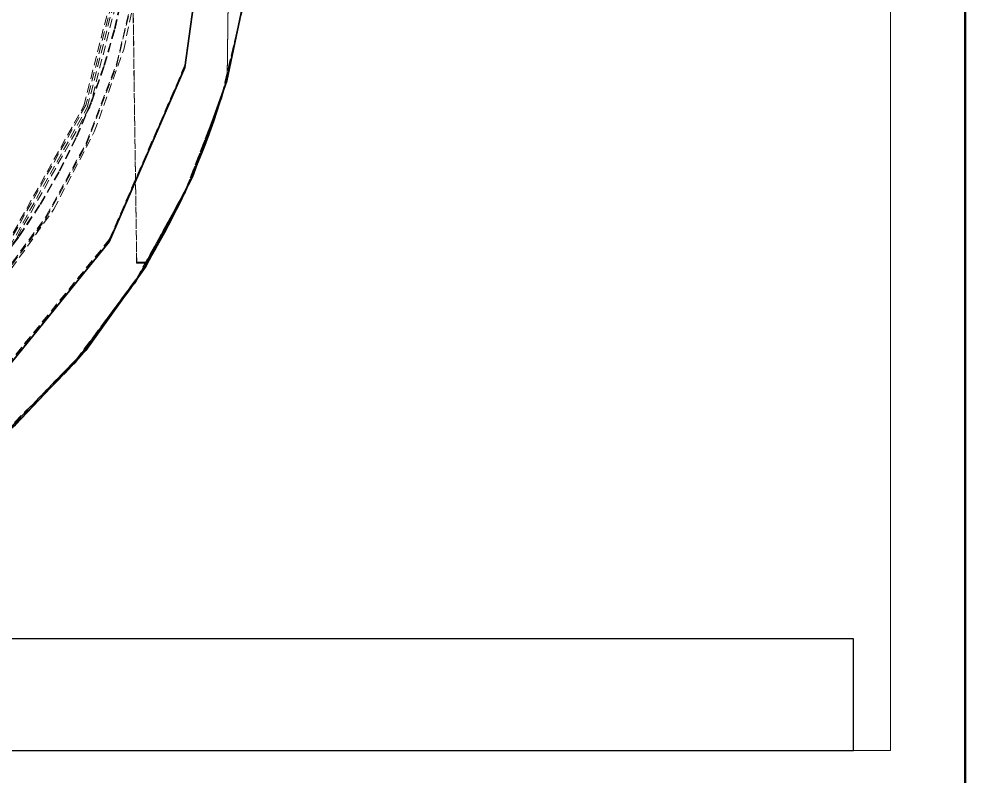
# Model space of a CAD drawing. Header units: millimetres. Extents: x 10 to 410, y 10 to 287.
# Drawn here: x 359.2 to 410, y 61.6 to 102.3 of the extents above; entities that cross this region are included whole.
import ezdxf

# ---------------------------------------------------------------- set-up
doc = ezdxf.new("R2010")
doc.units = ezdxf.units.MM
doc.linetypes.add('DASHED', pattern=[0.75, 0.5, -0.25])
for name, color, linetype, lineweight in [('BORDER', 7, 'CONTINUOUS', 50), ('HIDDEN', 8, 'DASHED', 18), ('NOTES', 7, 'CONTINUOUS', 18), ('TITLE_BLOCK', 7, 'CONTINUOUS', 25), ('VISIBLE', 7, 'CONTINUOUS', 35)]:
    doc.layers.add(name, color=color, linetype=linetype, lineweight=lineweight)

msp = doc.modelspace()

# ---------------------------------------------------------------- linework, layer by layer
at = {"layer": 'BORDER'}
msp.add_lwpolyline([(10, 10), (410, 10), (410, 287), (10, 287)], close=True, dxfattribs=at)
at = {"layer": 'HIDDEN'}
for points in [[(369.476, 109.804), (368.086, 119.915), (364.02, 129.276), (357.579, 137.194), (349.241, 143.079), (339.624, 146.497), (329.441, 147.194), (319.448, 145.117), (310.386, 140.422), (302.927, 133.455), (297.624, 124.735), (294.87, 114.907), (294.87, 104.701), (297.624, 94.873), (302.927, 86.152), (310.386, 79.186), (319.448, 74.49), (329.441, 72.414), (339.624, 73.11), (349.241, 76.528), (357.579, 82.414), (364.02, 90.331), (368.086, 99.692), (369.476, 109.804)], [(369.479, 109.912), (368.089, 120.023), (364.023, 129.384), (357.582, 137.301), (349.244, 143.187), (339.626, 146.605), (329.444, 147.302), (319.451, 145.225), (310.389, 140.529), (302.93, 133.563), (297.627, 124.843), (294.873, 115.015), (294.873, 104.808), (297.627, 94.981), (302.93, 86.26), (310.389, 79.294), (319.451, 74.598), (329.444, 72.522), (339.626, 73.218), (349.244, 76.636), (357.582, 82.522), (364.023, 90.439), (368.089, 99.8), (369.479, 109.912)], [(369.479, 109.907), (368.089, 120.018), (364.023, 129.38), (357.582, 137.297), (349.243, 143.183), (339.626, 146.6), (329.444, 147.297), (319.451, 145.22), (310.389, 140.525), (302.93, 133.558), (297.627, 124.838), (294.873, 115.01), (294.873, 104.804), (297.627, 94.976), (302.93, 86.255), (310.389, 79.289), (319.451, 74.593), (329.444, 72.517), (339.626, 73.213), (349.243, 76.631), (357.582, 82.517), (364.023, 90.434), (368.089, 99.796), (369.479, 109.907)], [(326.985, 76.94), (318.677, 79.339), (311.265, 83.793), (305.247, 90.003), (301.029, 97.551), (298.893, 105.931), (298.984, 114.577), (301.295, 122.91), (305.671, 130.368), (311.817, 136.451), (319.321, 140.748), (327.678, 142.971), (336.325, 142.971), (344.681, 140.748), (352.185, 136.451), (358.332, 130.368), (362.708, 122.91), (365.019, 114.577), (365.109, 105.931), (362.974, 97.551), (358.755, 90.003), (352.738, 83.793), (345.326, 79.339), (337.018, 76.94)], [(337.016, 77.001), (345.283, 79.393), (352.658, 83.831), (358.645, 90.015), (362.84, 97.53), (364.962, 105.872), (364.869, 114.478), (362.566, 122.771), (358.209, 130.194), (352.09, 136.247), (344.62, 140.524), (336.303, 142.736), (327.696, 142.736), (319.378, 140.524), (311.908, 136.247), (305.789, 130.194), (301.432, 122.771), (299.129, 114.478), (299.036, 105.872), (301.158, 97.53), (305.353, 90.015), (311.34, 83.831), (318.715, 79.393), (326.982, 77.001)], [(326.985, 77.175), (318.741, 79.565), (311.388, 83.992), (305.421, 90.161), (301.239, 97.657), (299.125, 105.975), (299.22, 114.557), (301.518, 122.827), (305.864, 130.228), (311.966, 136.264), (319.415, 140.528), (327.71, 142.734), (336.293, 142.734), (344.587, 140.528), (352.036, 136.264), (358.139, 130.228), (362.485, 122.827), (364.782, 114.557), (364.877, 105.975), (362.763, 97.657), (358.582, 90.161), (352.614, 83.992), (345.262, 79.565), (337.018, 77.175)], [(337.015, 77.196), (345.227, 79.58), (352.55, 83.995), (358.492, 90.143), (362.655, 97.612), (364.759, 105.9), (364.662, 114.45), (362.371, 122.688), (358.039, 130.061), (351.959, 136.073), (344.538, 140.32), (336.274, 142.517), (327.723, 142.517), (319.46, 140.32), (312.038, 136.073), (305.958, 130.061), (301.627, 122.688), (299.336, 114.45), (299.239, 105.9), (301.342, 97.612), (305.505, 90.143), (311.447, 83.995), (318.77, 79.58), (326.982, 77.196)], [(292.174, 110.848), (292.403, 105.415), (293.369, 100.065), (295.055, 94.896), (297.429, 90.004), (300.446, 85.481), (304.052, 81.412), (308.178, 77.871), (312.748, 74.925), (317.676, 72.628), (322.871, 71.024), (328.237, 70.143), (333.672, 70), (339.076, 70.599), (344.348, 71.927), (349.39, 73.962), (354.109, 76.663), (358.415, 79.983), (362.229, 83.857), (365.481, 88.215), (368.108, 92.975), (370.063, 98.049), (371.309, 103.341), (371.823, 108.754)], [(292.174, 110.848), (292.403, 105.415), (293.369, 100.065), (295.055, 94.896), (297.429, 90.004), (300.446, 85.481), (304.052, 81.412), (308.178, 77.871), (312.748, 74.925), (317.676, 72.628), (322.871, 71.024), (328.237, 70.143), (333.672, 70), (339.076, 70.599), (344.348, 71.927), (349.39, 73.962), (354.109, 76.663), (358.415, 79.983), (362.229, 83.857), (365.481, 88.215), (368.108, 92.975), (370.063, 98.049), (371.309, 103.341), (371.823, 108.754)], [(292.176, 110.902), (292.411, 105.475), (293.382, 100.129), (295.071, 94.966), (297.448, 90.081), (300.466, 85.564), (304.072, 81.5), (308.196, 77.964), (312.764, 75.022), (317.689, 72.729), (322.88, 71.128), (328.241, 70.247), (333.672, 70.105), (339.072, 70.702), (344.34, 72.029), (349.379, 74.059), (354.095, 76.757), (358.4, 80.071), (362.214, 83.94), (365.466, 88.292), (368.095, 93.046), (370.054, 98.114), (371.305, 103.4), (371.824, 108.808)], [(292.176, 110.902), (292.411, 105.475), (293.382, 100.129), (295.071, 94.966), (297.448, 90.081), (300.466, 85.564), (304.072, 81.5), (308.196, 77.964), (312.764, 75.022), (317.689, 72.729), (322.88, 71.128), (328.241, 70.247), (333.672, 70.105), (339.072, 70.702), (344.34, 72.029), (349.379, 74.059), (354.095, 76.757), (358.4, 80.071), (362.214, 83.94), (365.466, 88.292), (368.095, 93.046), (370.054, 98.114), (371.305, 103.4), (371.824, 108.808)], [(292.177, 110.958), (292.405, 105.525), (293.371, 100.175), (295.057, 95.005), (297.431, 90.113), (300.448, 85.59), (304.054, 81.52), (308.18, 77.979), (312.75, 75.033), (317.678, 72.737), (322.874, 71.132), (328.239, 70.251), (333.675, 70.108), (339.079, 70.706), (344.351, 72.035), (349.394, 74.07), (354.112, 76.772), (358.418, 80.091), (362.233, 83.966), (365.484, 88.324), (368.112, 93.084), (370.067, 98.158), (371.312, 103.451), (371.826, 108.864)], [(292.177, 110.958), (292.405, 105.525), (293.371, 100.175), (295.057, 95.005), (297.431, 90.113), (300.448, 85.59), (304.054, 81.52), (308.18, 77.979), (312.75, 75.033), (317.678, 72.737), (322.874, 71.132), (328.239, 70.251), (333.675, 70.108), (339.079, 70.706), (344.351, 72.035), (349.394, 74.07), (354.112, 76.772), (358.418, 80.091), (362.233, 83.966), (365.484, 88.324), (368.112, 93.084), (370.067, 98.158), (371.312, 103.451), (371.826, 108.864)], [(297.929, 110.802), (298.129, 106.116), (298.97, 101.501), (300.437, 97.046), (302.502, 92.834), (305.125, 88.945), (308.258, 85.454), (311.84, 82.425), (315.804, 79.917), (320.075, 77.978), (324.572, 76.642), (329.209, 75.937), (333.9, 75.876), (338.554, 76.459), (343.084, 77.675), (347.405, 79.502), (351.433, 81.905), (355.094, 84.838), (358.317, 88.246), (361.042, 92.064), (363.217, 96.22), (364.8, 100.636), (365.762, 105.227), (366.085, 109.907)], [(337.018, 76.946), (339.042, 77.319), (341.039, 77.815), (343.001, 78.434), (344.922, 79.172), (346.793, 80.028), (348.608, 80.997), (350.36, 82.077), (352.042, 83.262), (353.647, 84.549), (355.171, 85.933), (356.605, 87.408), (357.946, 88.968), (359.189, 90.609), (360.327, 92.323), (361.358, 94.104), (362.277, 95.945), (363.081, 97.839), (363.766, 99.779), (364.33, 101.758), (364.771, 103.768), (365.088, 105.801), (365.278, 107.85), (365.341, 109.907)], [(337.018, 76.976), (339.04, 77.348), (341.035, 77.844), (342.995, 78.462), (344.914, 79.2), (346.783, 80.055), (348.596, 81.024), (350.346, 82.102), (352.027, 83.287), (353.63, 84.573), (355.152, 85.955), (356.585, 87.429), (357.925, 88.988), (359.166, 90.627), (360.303, 92.339), (361.333, 94.119), (362.251, 95.958), (363.054, 97.85), (363.738, 99.789), (364.302, 101.766), (364.743, 103.773), (365.058, 105.805), (365.249, 107.852), (365.312, 109.906)], [(370.352, 99.049), (370.358, 99.517), (370.365, 99.986), (370.371, 100.454), (370.378, 100.923), (370.384, 101.392), (370.391, 101.86), (370.397, 102.329), (370.404, 102.798), (370.41, 103.266), (370.417, 103.735), (370.423, 104.204), (370.43, 104.672), (370.436, 105.141), (370.443, 105.609), (370.449, 106.078), (370.456, 106.547), (370.462, 107.015), (370.469, 107.484), (370.475, 107.953), (370.482, 108.421), (370.488, 108.89), (370.495, 109.359), (370.501, 109.827)], [(370.353, 99.095), (370.359, 99.564), (370.366, 100.033), (370.372, 100.501), (370.379, 100.97), (370.385, 101.439), (370.392, 101.907), (370.398, 102.376), (370.405, 102.845), (370.411, 103.313), (370.418, 103.782), (370.424, 104.25), (370.431, 104.719), (370.437, 105.188), (370.444, 105.656), (370.45, 106.125), (370.457, 106.594), (370.463, 107.062), (370.47, 107.531), (370.476, 108), (370.483, 108.468), (370.49, 108.937), (370.496, 109.405), (370.503, 109.874)], [(292.179, 108.587), (292.698, 103.281), (293.921, 98.091), (295.826, 93.112), (298.379, 88.431), (301.534, 84.133), (305.235, 80.295), (309.415, 76.985), (314, 74.263), (318.907, 72.178), (324.049, 70.767), (329.333, 70.055), (334.665, 70.055), (339.949, 70.767), (345.09, 72.178), (349.997, 74.263), (354.582, 76.985), (358.762, 80.295), (362.463, 84.133), (365.618, 88.431), (368.171, 93.112), (370.076, 98.091), (371.299, 103.281), (371.818, 108.587)], [(292.182, 108.69), (292.701, 103.384), (293.924, 98.194), (295.829, 93.215), (298.382, 88.534), (301.537, 84.236), (305.238, 80.398), (309.418, 77.088), (314.003, 74.366), (318.91, 72.281), (324.051, 70.87), (329.335, 70.158), (334.667, 70.158), (339.951, 70.87), (345.093, 72.281), (350, 74.366), (354.585, 77.088), (358.765, 80.398), (362.466, 84.236), (365.621, 88.534), (368.174, 93.215), (370.079, 98.194), (371.302, 103.384), (371.821, 108.69)], [(298.082, 108.663), (298.536, 104.153), (299.588, 99.744), (301.218, 95.514), (303.396, 91.54), (306.086, 87.891), (309.237, 84.633), (312.795, 81.824), (316.695, 79.514), (320.868, 77.745), (325.24, 76.547), (329.732, 75.943), (334.265, 75.943), (338.757, 76.547), (343.129, 77.745), (347.302, 79.514), (351.203, 81.824), (354.76, 84.633), (357.912, 87.891), (360.601, 91.54), (362.78, 95.514), (364.41, 99.744), (365.461, 104.153), (365.916, 108.663)], [(298.084, 108.766), (298.539, 104.256), (299.59, 99.847), (301.22, 95.617), (303.399, 91.643), (306.088, 87.994), (309.24, 84.736), (312.797, 81.927), (316.698, 79.617), (320.871, 77.848), (325.243, 76.651), (329.735, 76.046), (334.268, 76.046), (338.76, 76.651), (343.132, 77.848), (347.305, 79.617), (351.205, 81.927), (354.763, 84.736), (357.914, 87.994), (360.604, 91.643), (362.782, 95.617), (364.412, 99.847), (365.464, 104.256), (365.918, 108.766)], [(365.493, 89.17), (365.484, 89.784), (365.476, 90.397), (365.467, 91.01), (365.459, 91.623), (365.45, 92.237), (365.442, 92.85), (365.433, 93.463), (365.425, 94.076), (365.416, 94.69), (365.408, 95.303), (365.399, 95.916), (365.391, 96.529), (365.382, 97.143), (365.374, 97.756), (365.365, 98.369), (365.357, 98.982), (365.348, 99.596), (365.34, 100.209), (365.331, 100.822), (365.322, 101.435), (365.314, 102.048), (365.305, 102.662), (365.297, 103.275)], [(365.494, 89.217), (365.486, 89.831), (365.477, 90.444), (365.469, 91.057), (365.46, 91.67), (365.451, 92.283), (365.443, 92.897), (365.434, 93.51), (365.426, 94.123), (365.417, 94.736), (365.409, 95.35), (365.4, 95.963), (365.392, 96.576), (365.383, 97.189), (365.375, 97.803), (365.366, 98.416), (365.358, 99.029), (365.349, 99.642), (365.341, 100.256), (365.332, 100.869), (365.324, 101.482), (365.315, 102.095), (365.307, 102.709), (365.298, 103.322)], [(370.352, 99.049), (370.222, 98.597), (370.087, 98.147), (369.947, 97.699), (369.801, 97.253), (369.65, 96.808), (369.494, 96.365), (369.333, 95.924), (369.166, 95.485), (368.995, 95.047), (368.818, 94.612), (368.636, 94.179), (368.449, 93.748), (368.257, 93.32), (368.06, 92.894), (367.858, 92.47), (367.65, 92.048), (367.438, 91.629), (367.221, 91.213), (367, 90.799), (366.773, 90.387), (366.541, 89.979), (366.305, 89.573), (366.064, 89.17)], [(366.064, 89.171), (366.305, 89.574), (366.541, 89.98), (366.773, 90.388), (366.999, 90.8), (367.221, 91.213), (367.438, 91.63), (367.65, 92.049), (367.857, 92.47), (368.059, 92.894), (368.257, 93.321), (368.449, 93.749), (368.636, 94.18), (368.818, 94.613), (368.994, 95.048), (369.166, 95.485), (369.332, 95.924), (369.494, 96.365), (369.65, 96.808), (369.801, 97.253), (369.946, 97.699), (370.087, 98.147), (370.222, 98.597), (370.352, 99.049)], [(370.353, 99.095), (370.223, 98.644), (370.088, 98.194), (369.948, 97.746), (369.802, 97.299), (369.651, 96.855), (369.495, 96.412), (369.334, 95.971), (369.168, 95.531), (368.996, 95.094), (368.819, 94.659), (368.637, 94.226), (368.45, 93.795), (368.258, 93.367), (368.061, 92.94), (367.859, 92.517), (367.652, 92.095), (367.44, 91.676), (367.223, 91.259), (367.001, 90.845), (366.774, 90.434), (366.542, 90.026), (366.306, 89.62), (366.065, 89.217)], [(366.065, 89.218), (366.306, 89.621), (366.542, 90.027), (366.774, 90.435), (367.001, 90.846), (367.222, 91.26), (367.439, 91.677), (367.651, 92.096), (367.859, 92.517), (368.061, 92.941), (368.258, 93.367), (368.45, 93.796), (368.637, 94.227), (368.819, 94.66), (368.996, 95.095), (369.167, 95.532), (369.334, 95.971), (369.495, 96.412), (369.651, 96.855), (369.802, 97.3), (369.948, 97.746), (370.088, 98.194), (370.223, 98.644), (370.353, 99.095)], [(366.064, 89.171), (366.039, 89.171), (366.014, 89.171), (365.989, 89.171), (365.964, 89.171), (365.939, 89.171), (365.915, 89.171), (365.89, 89.171), (365.865, 89.171), (365.84, 89.171), (365.815, 89.171), (365.791, 89.171), (365.766, 89.171), (365.741, 89.171), (365.716, 89.171), (365.691, 89.171), (365.667, 89.171), (365.642, 89.171), (365.617, 89.171), (365.592, 89.171), (365.567, 89.171), (365.542, 89.171), (365.518, 89.17), (365.493, 89.17)], [(365.493, 89.17), (365.518, 89.17), (365.542, 89.17), (365.567, 89.17), (365.592, 89.17), (365.617, 89.17), (365.642, 89.17), (365.667, 89.17), (365.691, 89.17), (365.716, 89.17), (365.741, 89.17), (365.766, 89.17), (365.791, 89.17), (365.815, 89.17), (365.84, 89.17), (365.865, 89.17), (365.89, 89.17), (365.915, 89.17), (365.939, 89.17), (365.964, 89.17), (365.989, 89.17), (366.014, 89.17), (366.039, 89.17), (366.064, 89.17)], [(366.065, 89.218), (366.04, 89.218), (366.015, 89.218), (365.99, 89.218), (365.966, 89.218), (365.941, 89.218), (365.916, 89.218), (365.891, 89.218), (365.866, 89.218), (365.841, 89.218), (365.817, 89.218), (365.792, 89.218), (365.767, 89.218), (365.742, 89.218), (365.717, 89.218), (365.693, 89.218), (365.668, 89.218), (365.643, 89.218), (365.618, 89.217), (365.593, 89.217), (365.569, 89.217), (365.544, 89.217), (365.519, 89.217), (365.494, 89.217)], [(365.494, 89.217), (365.519, 89.217), (365.544, 89.217), (365.569, 89.217), (365.593, 89.217), (365.618, 89.217), (365.643, 89.217), (365.668, 89.217), (365.693, 89.217), (365.717, 89.217), (365.742, 89.217), (365.767, 89.217), (365.792, 89.217), (365.817, 89.217), (365.841, 89.217), (365.866, 89.217), (365.891, 89.217), (365.916, 89.217), (365.941, 89.217), (365.966, 89.217), (365.99, 89.217), (366.015, 89.217), (366.04, 89.217), (366.065, 89.217)], [(366.064, 89.171), (366.064, 89.171), (366.064, 89.171), (366.064, 89.171), (366.064, 89.171), (366.064, 89.171), (366.064, 89.171), (366.064, 89.171), (366.064, 89.171), (366.064, 89.17), (366.064, 89.17), (366.064, 89.17), (366.064, 89.17), (366.064, 89.17), (366.064, 89.17), (366.064, 89.17), (366.064, 89.17), (366.064, 89.17), (366.064, 89.17), (366.064, 89.17), (366.064, 89.17), (366.064, 89.17), (366.064, 89.17), (366.064, 89.17)], [(366.065, 89.218), (366.065, 89.218), (366.065, 89.218), (366.065, 89.218), (366.065, 89.218), (366.065, 89.218), (366.065, 89.217), (366.065, 89.217), (366.065, 89.217), (366.065, 89.217), (366.065, 89.217), (366.065, 89.217), (366.065, 89.217), (366.065, 89.217), (366.065, 89.217), (366.065, 89.217), (366.065, 89.217), (366.065, 89.217), (366.065, 89.217), (366.065, 89.217), (366.065, 89.217), (366.065, 89.217), (366.065, 89.217), (366.065, 89.217)]]:
    msp.add_lwpolyline(points, dxfattribs=at)
at = {"layer": 'NOTES'}
msp.add_lwpolyline([(258, 63), (406, 63), (406, 158), (258, 158)], close=True, dxfattribs=at)
at = {"layer": 'TITLE_BLOCK'}
msp.add_lwpolyline([(260, 63), (404, 63), (404, 69), (260, 69)], close=True, dxfattribs=at)
at = {"layer": 'VISIBLE'}
for points in [[(369.476, 109.794), (368.086, 119.906), (364.02, 129.267), (357.579, 137.184), (349.24, 143.07), (339.623, 146.488), (329.441, 147.184), (319.448, 145.108), (310.386, 140.412), (302.927, 133.446), (297.624, 124.725), (294.87, 114.898), (294.87, 104.691), (297.624, 94.863), (302.927, 86.143), (310.386, 79.176), (319.448, 74.481), (329.441, 72.404), (339.623, 73.101), (349.24, 76.519), (357.579, 82.405), (364.02, 90.322), (368.086, 99.683), (369.476, 109.794)], [(292.174, 110.842), (292.407, 105.364), (293.391, 99.971), (295.105, 94.763), (297.518, 89.84), (300.585, 85.295), (304.246, 81.214), (308.433, 77.674), (313.067, 74.743), (318.059, 72.475), (323.315, 70.915), (328.735, 70.091), (334.217, 70.019), (339.657, 70.7), (344.953, 72.122), (350.002, 74.257), (354.711, 77.066), (358.99, 80.494), (362.757, 84.478), (365.942, 88.94), (368.484, 93.798), (370.335, 98.959), (371.459, 104.325), (371.837, 109.795)], [(292.174, 110.842), (292.407, 105.364), (293.391, 99.971), (295.105, 94.763), (297.518, 89.84), (300.585, 85.295), (304.246, 81.214), (308.433, 77.674), (313.067, 74.743), (318.059, 72.475), (323.315, 70.915), (328.735, 70.091), (334.217, 70.019), (339.657, 70.7), (344.953, 72.122), (350.002, 74.257), (354.711, 77.066), (358.99, 80.494), (362.757, 84.478), (365.942, 88.94), (368.484, 93.798), (370.335, 98.959), (371.459, 104.325), (371.837, 109.795)]]:
    msp.add_lwpolyline(points, dxfattribs=at)

doc.saveas('drawing.dxf')
